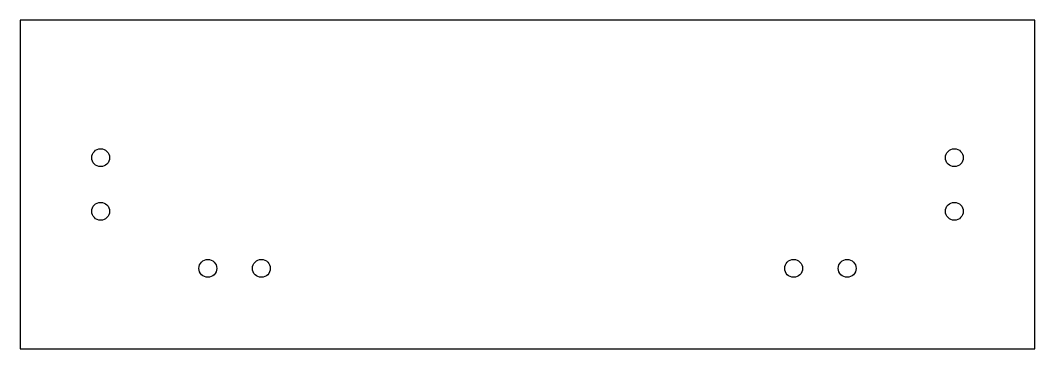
# Model space of a CAD drawing. Extents: x -142 to 142, y -46 to 46.
import ezdxf

# ---------------------------------------------------------------- set-up
doc = ezdxf.new("R2010")
doc.units = 0
doc.layers.get('0').update_dxf_attribs({"linetype": 'CONTINUOUS'})

msp = doc.modelspace()

# ---------------------------------------------------------------- linework, layer by layer
at = {"color": 7, "linetype": 'CONTINUOUS'}
for p, q in [((142, 46), (-142, 46)), ((-142, 46), (-142, -46)), ((142, -46), (142, 46)), ((-142, -46), (142, -46))]:
    msp.add_line(p, q, dxfattribs=at)
for centre in [(-119.5, 7.5), (119.5, 7.5), (-119.5, -7.5), (119.5, -7.5), (-89.5, -23.5), (-74.5, -23.5), (74.5, -23.5), (89.5, -23.5)]:
    msp.add_circle(centre, 2.5, dxfattribs=at)

doc.saveas('drawing.dxf')
